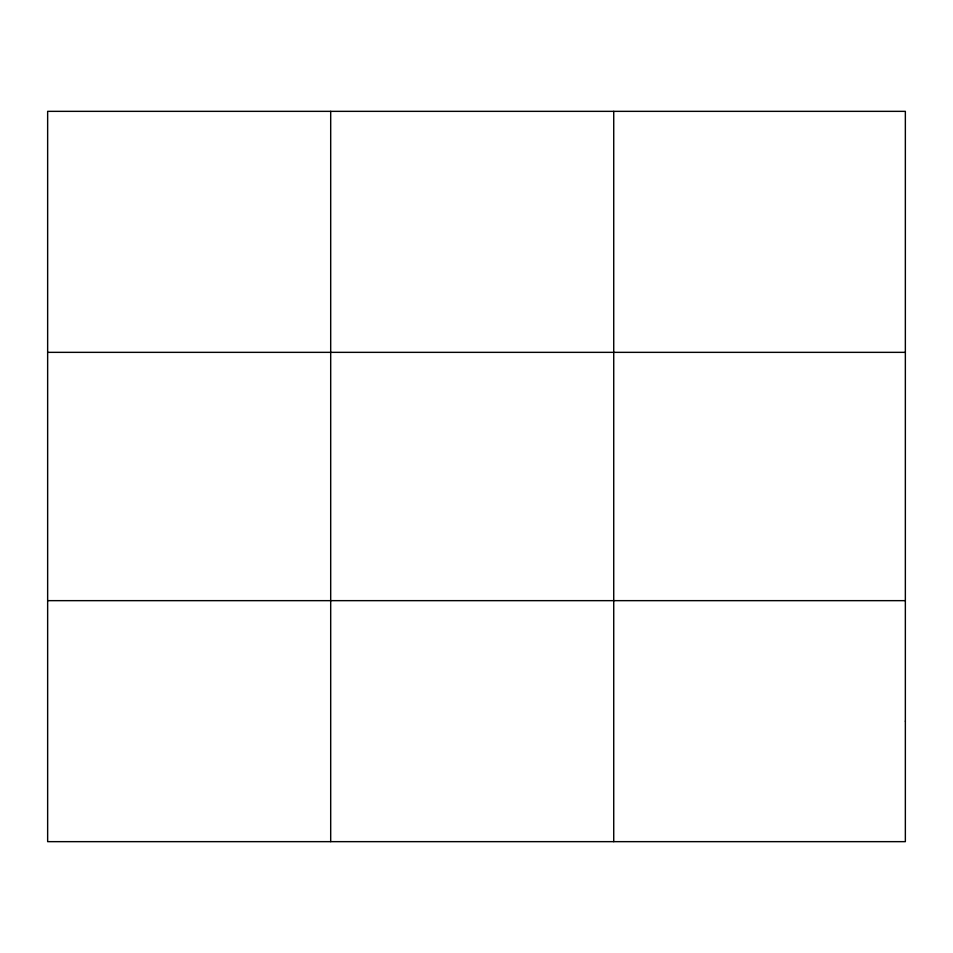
<?xml version="1.0" encoding="UTF-8"?>
<svg xmlns="http://www.w3.org/2000/svg" width="953" height="953" viewBox="0 0 953 953"><rect width="100%" height="100%" fill="white"/><g stroke="black" fill="none" stroke-linecap="round" stroke-linejoin="round"><path stroke-width="1.43" d="M330.691 841.654L330.691 111.346M613.732 841.654L613.732 111.346M47.65 352.348L905.35 352.348M47.65 600.652L905.35 600.652M905.35 721.147L905.35 841.654L47.65 841.654L47.65 111.346L905.35 111.346L905.35 721.147"/></g></svg>
